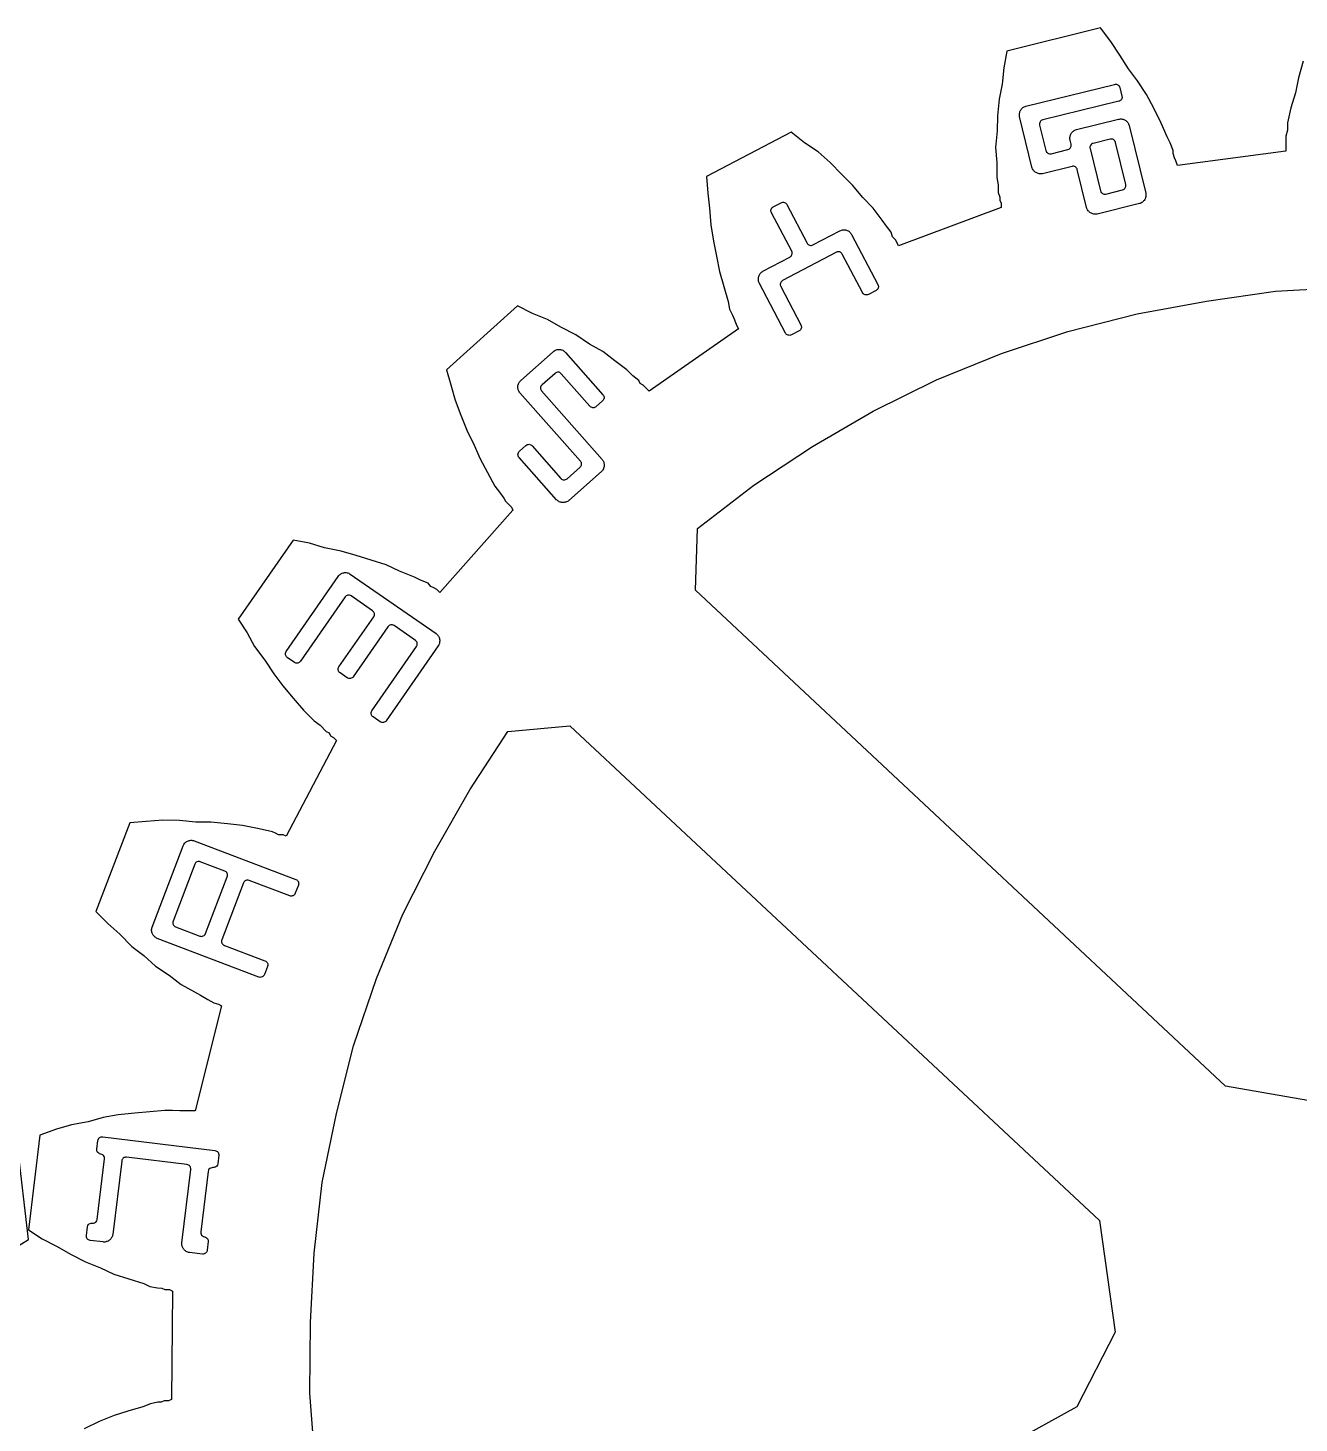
# Model space of a CAD drawing. Extents: x 6 to 255, y 30 to 363.
# Drawn here: x 171.83 to 211.12, y 152.26 to 195.38 of the extents above; entities that cross this region are included whole.
import ezdxf

# ---------------------------------------------------------------- set-up
doc = ezdxf.new("R2010")
doc.units = 0
doc.layers.add('Cut', color=7, linetype='CONTINUOUS')
doc.layers.add('Engrave', color=7, linetype='CONTINUOUS')

msp = doc.modelspace()

# ---------------------------------------------------------------- linework, layer by layer
at = {"layer": 'Cut', "color": 7}
for p, q in [((204.975213, 195.377701), (202.087267, 194.658091)), ((205.29708, 194.956667), (204.975213, 195.377701)), ((205.572471, 194.536022), (205.29708, 194.956667)), ((202.087267, 194.658091), (201.989949, 194.147592)), ((205.847861, 194.115376), (205.572471, 194.536022)), ((201.989949, 194.147592), (201.939275, 193.636704)), ((206.12364, 193.741211), (205.847861, 194.115376)), ((211.242076, 194.349231), (211.098353, 193.83912)), ((201.939275, 193.636704), (201.842345, 193.172683)), ((206.39903, 193.320566), (206.12364, 193.741211)), ((211.098353, 193.83912), (211.001423, 193.3751)), ((201.842345, 193.172683), (201.79167, 192.661794)), ((206.628039, 192.900308), (206.39903, 193.320566)), ((211.001423, 193.3751), (210.858088, 192.911468)), ((206.85666, 192.433569), (206.628039, 192.900308)), ((210.858088, 192.911468), (210.761158, 192.44745)), ((201.79167, 192.661794), (201.787789, 192.196997)), ((207.039026, 192.013701), (206.85666, 192.433569)), ((210.761158, 192.44745), (210.759218, 192.215042)), ((195.419169, 192.157225), (192.804667, 190.78457)), ((195.834769, 191.828374), (195.419169, 192.157225)), ((201.787789, 192.196997), (201.737114, 191.686108)), ((207.130522, 191.826994), (207.039026, 192.013701)), ((210.710096, 191.89007), (210.709319, 191.797116)), ((210.71126, 192.0295), (210.710096, 191.89007)), ((210.759218, 192.215042), (210.71126, 192.0295)), ((196.250758, 191.546002), (195.834769, 191.828374)), ((196.619878, 191.217539), (196.250758, 191.546002)), ((201.737114, 191.686108), (201.779638, 191.220925)), ((207.22163, 191.59381), (207.130522, 191.826994)), ((207.220854, 191.500857), (207.22163, 191.59381)), ((207.266095, 191.361039), (207.220854, 191.500857)), ((210.707379, 191.564733), (207.356965, 191.127881)), ((210.708155, 191.657686), (210.707379, 191.564733)), ((210.709319, 191.797116), (210.708155, 191.657686)), ((196.98861, 190.842597), (196.619878, 191.217539)), ((201.779638, 191.220925), (201.775757, 190.756128)), ((207.311724, 191.267698), (207.266095, 191.361039)), ((207.356965, 191.127881), (207.311724, 191.267698)), ((192.804667, 190.78457), (192.846874, 190.272906)), ((197.311254, 190.514522), (196.98861, 190.842597)), ((201.775757, 190.756128), (201.820222, 190.523333)), ((192.846874, 190.272906), (192.889469, 189.807723)), ((197.633509, 190.139968), (197.311254, 190.514522)), ((201.820222, 190.523333), (201.818281, 190.290926)), ((201.818281, 190.290926), (201.863522, 190.151109)), ((201.863522, 190.151109), (201.862746, 190.058156)), ((192.889469, 189.807723), (192.931676, 189.296058)), ((197.956152, 189.811893), (197.633509, 190.139968)), ((198.231931, 189.437728), (197.956152, 189.811893)), ((201.90721, 189.825385), (198.736505, 188.643308)), ((201.862746, 190.058156), (201.908375, 189.964815)), ((201.908375, 189.964815), (201.90721, 189.825385)), ((192.931676, 189.296058), (193.02036, 188.784006)), ((198.369832, 189.250633), (198.231931, 189.437728)), ((198.507733, 189.063538), (198.369832, 189.250633)), ((198.552974, 188.92372), (198.507733, 189.063538)), ((198.645247, 188.82999), (198.552974, 188.92372)), ((193.02036, 188.784006), (193.109432, 188.318434)), ((198.690876, 188.736649), (198.645247, 188.82999)), ((198.736505, 188.643308), (198.690876, 188.736649)), ((193.109432, 188.318434), (193.198504, 187.852861)), ((193.198504, 187.852861), (193.334053, 187.386901)), ((193.334053, 187.386901), (193.469602, 186.92094)), ((208.25169, 186.936942), (210.392475, 187.244446)), ((210.392475, 187.244446), (212.57818, 187.365644)), ((186.961302, 186.789349), (184.760069, 184.808966)), ((187.424157, 186.553069), (186.961302, 186.789349)), ((193.469602, 186.92094), (193.514138, 186.688144)), ((206.110128, 186.53648), (208.25169, 186.936942)), ((187.887401, 186.36327), (187.424157, 186.553069)), ((188.303777, 186.127378), (187.887401, 186.36327)), ((193.514138, 186.688144), (193.605538, 186.501438)), ((193.605538, 186.501438), (193.651239, 186.408096)), ((193.651239, 186.408096), (193.696551, 186.268278)), ((193.696551, 186.268278), (193.742252, 186.174937)), ((203.967402, 185.996578), (206.110128, 186.53648)), ((188.766633, 185.891099), (188.303777, 186.127378)), ((189.18262, 185.608728), (188.766633, 185.891099)), ((193.787952, 186.081596), (191.029353, 184.15235)), ((193.742252, 186.174937), (193.787952, 186.081596)), ((201.916465, 185.316461), (203.967402, 185.996578)), ((189.598973, 185.37284), (189.18262, 185.608728)), ((189.968481, 185.090856), (189.598973, 185.37284)), ((190.337989, 184.808874), (189.968481, 185.090856)), ((199.910863, 184.496516), (201.916465, 185.316461)), ((184.760069, 184.808966), (184.895618, 184.343004)), ((190.522367, 184.621391), (190.337989, 184.808874)), ((190.707133, 184.480409), (190.522367, 184.621391)), ((184.895618, 184.343004), (185.031167, 183.877043)), ((190.752433, 184.387062), (190.707133, 184.480409)), ((190.844999, 184.339809), (190.752433, 184.387062)), ((190.937176, 184.246079), (190.844999, 184.339809)), ((191.029353, 184.15235), (190.937176, 184.246079)), ((197.950574, 183.536746), (199.910863, 184.496516)), ((185.031167, 183.877043), (185.213216, 183.410693)), ((185.213216, 183.410693), (185.395265, 182.944343)), ((196.082074, 182.43676), (197.950574, 183.536746)), ((185.395265, 182.944343), (185.623791, 182.477605)), ((185.623791, 182.477605), (185.806228, 182.057736)), ((194.25928, 181.243428), (196.082074, 182.43676)), ((185.806228, 182.057736), (186.035142, 181.637479)), ((186.035142, 181.637479), (186.264056, 181.217222)), ((186.264056, 181.217222), (186.401933, 181.030128)), ((192.528278, 179.90988), (194.25928, 181.243428)), ((186.401933, 181.030128), (186.53981, 180.843033)), ((186.53981, 180.843033), (186.585511, 180.749692)), ((186.585511, 180.749692), (186.677688, 180.655962)), ((186.815565, 180.468891), (184.563196, 177.931142)), ((186.677688, 180.655962), (186.769865, 180.562233)), ((186.769865, 180.562233), (186.815565, 180.468891)), ((192.465889, 178.004604), (192.528278, 179.90988)), ((180.021379, 179.549452), (178.327541, 177.100005)), ((180.531879, 179.452229), (180.021379, 179.549452)), ((180.99551, 179.308918), (180.531879, 179.452229)), ((181.50601, 179.211696), (180.99551, 179.308918)), ((181.969643, 179.068384), (181.50601, 179.211696)), ((182.433276, 178.925073), (181.969643, 179.068384)), ((182.896908, 178.781753), (182.433276, 178.925073)), ((183.313672, 178.592341), (182.896908, 178.781753)), ((183.776927, 178.402507), (183.313672, 178.592341)), ((183.962081, 178.308001), (183.776927, 178.402507)), ((184.193712, 178.213107), (183.962081, 178.308001)), ((184.285889, 178.119377), (184.193712, 178.213107)), ((184.378454, 178.072124), (184.285889, 178.119377)), ((184.471019, 178.024872), (184.378454, 178.072124)), ((184.563196, 177.931142), (184.471019, 178.024872)), ((208.839238, 162.667983), (192.465889, 178.004604)), ((178.327541, 177.100005), (178.602927, 176.67936)), ((178.602927, 176.67936), (178.831841, 176.259103)), ((178.831841, 176.259103), (179.153706, 175.83807)), ((179.153706, 175.83807), (179.429092, 175.417426)), ((179.429092, 175.417426), (179.704866, 175.04326)), ((179.704866, 175.04326), (180.027119, 174.668706)), ((180.027119, 174.668706), (180.349372, 174.294152)), ((180.349372, 174.294152), (180.672013, 173.966077)), ((180.672013, 173.966077), (180.856779, 173.825095)), ((180.856779, 173.825095), (181.041156, 173.637612)), ((186.665534, 173.637188), (188.57275, 173.807205)), ((188.57275, 173.807205), (188.57276, 173.807173)), ((188.57276, 173.807173), (204.946497, 158.51703)), ((181.364164, 173.356035), (179.805497, 170.394148)), ((181.041156, 173.637612), (181.133722, 173.590359)), ((181.133722, 173.590359), (181.179422, 173.497017)), ((181.179422, 173.497017), (181.271987, 173.449764)), ((181.271987, 173.449764), (181.364164, 173.356035)), ((185.488407, 171.834188), (186.665534, 173.637188)), ((184.403462, 169.937453), (185.488407, 171.834188)), ((174.974721, 170.805993), (173.92927, 168.072234)), ((175.486385, 170.848129), (174.974721, 170.805993)), ((175.998049, 170.890265), (175.486385, 170.848129)), ((176.509325, 170.885996), (175.998049, 170.890265)), ((177.020214, 170.835321), (176.509325, 170.885996)), ((177.485012, 170.83144), (177.020214, 170.835321)), ((177.9959, 170.780765), (177.485012, 170.83144)), ((178.46031, 170.730479), (177.9959, 170.780765)), ((178.924331, 170.633549), (178.46031, 170.730479)), ((179.15635, 170.585203), (178.924331, 170.633549)), ((179.38837, 170.536857), (179.15635, 170.585203)), ((179.480936, 170.489675), (179.38837, 170.536857)), ((179.573501, 170.442494), (179.480936, 170.489675)), ((179.712931, 170.44133), (179.573501, 170.442494)), ((179.805497, 170.394148), (179.712931, 170.44133)), ((183.411089, 167.993465), (184.403462, 169.937453)), ((173.92927, 168.072234), (174.298001, 167.697292)), ((182.604246, 166.001449), (183.411089, 167.993465)), ((174.298001, 167.697292), (174.667122, 167.368826)), ((174.667122, 167.368826), (175.035854, 166.993884)), ((175.035854, 166.993884), (175.405362, 166.711896)), ((175.405362, 166.711896), (175.774482, 166.38343)), ((175.774482, 166.38343), (176.190469, 166.101054)), ((176.190469, 166.101054), (176.559977, 165.819065)), ((176.559977, 165.819065), (176.976352, 165.583069)), ((176.976352, 165.583069), (177.161505, 165.488468)), ((181.889586, 163.915679), (182.604246, 166.001449)), ((177.809488, 165.15796), (176.992166, 161.910983)), ((177.161505, 165.488468), (177.392748, 165.347074)), ((177.392748, 165.347074), (177.485314, 165.299892)), ((177.485314, 165.299892), (177.577879, 165.252711)), ((177.577879, 165.252711), (177.716922, 165.205141)), ((177.716922, 165.205141), (177.809488, 165.15796)), ((181.360843, 161.828356), (181.889586, 163.915679)), ((211.392122, 162.228318), (208.839238, 162.667983)), ((174.154978, 161.702395), (173.689017, 161.566822)), ((174.620551, 161.791562), (174.154978, 161.702395)), ((175.132215, 161.833698), (174.620551, 161.791562)), ((175.5974, 161.876222), (175.132215, 161.833698)), ((176.062585, 161.918746), (175.5974, 161.876222)), ((176.294992, 161.916805), (176.062585, 161.918746)), ((176.527399, 161.914864), (176.294992, 161.916805)), ((176.620353, 161.914088), (176.527399, 161.914864)), ((176.759782, 161.912924), (176.620353, 161.914088)), ((176.852736, 161.912148), (176.759782, 161.912924)), ((176.992166, 161.910983), (176.852736, 161.912148)), ((180.924673, 159.69378), (181.360843, 161.828356)), ((172.711004, 161.342471), (172.198176, 161.160881)), ((173.176964, 161.478043), (172.711004, 161.342471)), ((173.689017, 161.566822), (173.176964, 161.478043)), ((171.846419, 157.932128), (171.502334, 160.863851)), ((172.198176, 161.160881), (171.848347, 158.235622)), ((180.674024, 157.511176), (180.924673, 159.69378)), ((204.946497, 158.51703), (205.429052, 155.073268)), ((171.409434, 157.66696), (171.846419, 157.932128)), ((171.848347, 158.235622), (172.264335, 157.953245)), ((172.264335, 157.953245), (172.72719, 157.716861)), ((172.72719, 157.716861), (173.143565, 157.480866)), ((173.143565, 157.480866), (173.60642, 157.244482)), ((180.563217, 155.373883), (180.674024, 157.511176)), ((173.60642, 157.244482), (174.069664, 157.054742)), ((174.069664, 157.054742), (174.486428, 156.86539)), ((174.486428, 156.86539), (174.950061, 156.722055)), ((174.950061, 156.722055), (175.413692, 156.57872)), ((175.413692, 156.57872), (175.598845, 156.484119)), ((175.598845, 156.484119), (175.830865, 156.435773)), ((175.830865, 156.435773), (175.970295, 156.434609)), ((175.970295, 156.434609), (176.062861, 156.387427)), ((176.062861, 156.387427), (176.202291, 156.386263)), ((176.202291, 156.386263), (176.294856, 156.339081)), ((176.294856, 156.339081), (176.266911, 152.992548)), ((180.544975, 153.189338), (180.563217, 155.373883)), ((205.429052, 155.073268), (204.247653, 152.758991)), ((180.712664, 151.00324), (180.544975, 153.189338)), ((175.381868, 152.767658), (174.915908, 152.632086)), ((175.615052, 152.858766), (175.381868, 152.767658)), ((175.847846, 152.903231), (175.615052, 152.858766)), ((175.9408, 152.902455), (175.847846, 152.903231)), ((176.03414, 152.948084), (175.9408, 152.902455)), ((176.17357, 152.946919), (176.03414, 152.948084)), ((176.266911, 152.992548), (176.17357, 152.946919)), ((204.247653, 152.758991), (184.588135, 141.953201)), ((174.030077, 152.314079), (173.56334, 152.085562)), ((174.496428, 152.496125), (174.030077, 152.314079)), ((174.915908, 152.632086), (174.496428, 152.496125))]:
    msp.add_line(p, q, dxfattribs=at)
at = {"layer": 'Engrave', "color": 5}
for p, q in [((202.674958, 192.960282), (205.41539, 193.6319)), ((205.41539, 193.6319), (205.415509, 193.632014)), ((205.577987, 193.533509), (205.64195, 193.272514)), ((205.543449, 193.110036), (203.194504, 192.534361)), ((202.861769, 191.069366), (202.477986, 192.635326)), ((203.095994, 192.371883), (203.287889, 191.588901)), ((204.235846, 192.236249), (205.540813, 192.55607)), ((205.865764, 192.359048), (206.377473, 190.271099)), ((204.070857, 191.780801), (204.038872, 191.911296)), ((205.277301, 191.938125), (204.755316, 191.810196)), ((203.450367, 191.490394), (203.972355, 191.61832)), ((204.656809, 191.647718), (204.976629, 190.342751)), ((205.7596, 190.534653), (205.439782, 191.839621)), ((204.100205, 191.096266), (203.186728, 190.872394)), ((204.550523, 189.823289), (204.262685, 190.997761)), ((205.139107, 190.244244), (205.661095, 190.372173)), ((194.866267, 189.846887), (195.104215, 189.971744)), ((195.104215, 189.971744), (195.104202, 189.971718)), ((195.285603, 189.91519), (195.90989, 188.725446)), ((206.180449, 189.94614), (204.875481, 189.626323)), ((195.433997, 188.475734), (194.80971, 189.665481)), ((196.091294, 188.668899), (196.924115, 189.105901)), ((197.286917, 188.992831), (198.098489, 187.446161)), ((196.816905, 188.44272), (195.151263, 187.568722)), ((194.544629, 187.857332), (195.37745, 188.294334)), ((197.622593, 187.196448), (196.998306, 188.386194)), ((195.2431, 185.947855), (194.431525, 187.494522)), ((195.094709, 187.387315), (195.718996, 186.197569)), ((198.041947, 187.264758), (197.803994, 187.139901)), ((195.662452, 186.016168), (195.424501, 185.891308)), ((187.059046, 184.481997), (188.065619, 185.37196)), ((188.065619, 185.37196), (188.065658, 185.372)), ((188.444968, 185.348677), (189.601919, 184.04013)), ((188.119721, 184.702403), (187.717088, 184.346417)), ((189.199337, 183.684167), (188.309374, 184.690743)), ((187.705351, 184.156737), (189.574275, 182.04293)), ((188.904639, 181.988884), (187.035715, 184.102691)), ((189.590306, 183.850495), (189.388993, 183.672502)), ((187.019808, 182.295174), (187.221124, 182.473167)), ((187.410777, 182.461507), (188.300743, 181.454931)), ((188.165097, 180.796971), (187.008142, 182.10552)), ((188.490399, 181.443263), (188.893026, 181.799249)), ((189.550976, 181.663626), (188.544401, 180.773663)), ((179.811071, 176.108927), (181.4186, 178.427741)), ((181.4186, 178.427741), (181.418592, 178.42782)), ((181.792512, 178.495543), (184.442586, 176.658366)), ((181.630616, 177.790301), (180.252732, 175.802748)), ((182.480103, 177.364867), (181.817586, 177.82416)), ((181.442275, 175.632021), (182.513962, 177.177897)), ((182.955607, 176.871755), (181.883936, 175.325837)), ((183.805094, 176.446321), (183.142577, 176.905614)), ((180.065767, 175.768861), (179.844927, 175.921959)), ((182.461069, 174.271795), (183.838953, 176.259353)), ((184.510264, 176.284428), (182.902733, 173.965614)), ((181.696971, 175.291952), (181.476131, 175.44505)), ((182.715767, 173.931729), (182.494928, 174.084827)), ((175.668559, 167.585007), (176.623617, 170.096713)), ((176.970316, 170.252333), (180.109849, 169.058181)), ((176.982516, 169.528843), (176.31392, 167.770766)), ((177.909352, 169.320129), (177.155863, 169.606728)), ((177.318558, 167.388647), (177.987285, 169.146782)), ((179.918902, 168.555848), (178.663089, 169.033511)), ((178.489742, 168.955625), (177.82101, 167.197501)), ((180.187782, 168.884831), (180.092249, 168.63367)), ((176.391723, 167.597419), (177.145211, 167.310822)), ((178.963708, 166.044158), (175.824173, 167.23831)), ((177.89884, 167.024154), (179.154653, 166.546494)), ((179.232586, 166.373144), (179.137056, 166.12198)), ((173.959051, 160.723078), (173.991521, 160.989828)), ((173.991521, 160.989828), (173.991537, 160.989834)), ((174.141145, 161.106978), (177.608878, 160.684877)), ((173.966065, 158.556619), (174.19335, 160.423861)), ((176.743701, 160.248757), (174.876462, 160.476042)), ((177.726009, 160.535269), (177.693539, 160.268519)), ((174.726851, 160.358895), (174.450864, 158.091532)), ((176.584845, 157.831783), (176.860835, 160.099148)), ((177.394324, 160.034211), (177.167039, 158.16697)), ((173.634378, 158.055567), (173.666848, 158.322318)), ((174.151639, 157.857254), (173.751517, 157.905959)), ((177.401331, 157.867753), (177.368861, 157.601005)), ((177.219252, 157.483864), (176.819128, 157.532568))]:
    msp.add_line(p, q, dxfattribs=at)
for points in [[(205.415509, 193.632014), (205.453572, 193.641345), (205.487835, 193.636776), (205.518297, 193.618308)], [(205.518297, 193.618308), (205.548761, 193.599837), (205.568658, 193.571571), (205.577987, 193.533509)], [(205.626208, 193.169226), (205.606378, 193.138427), (205.578792, 193.118697), (205.543449, 193.110036)], [(205.64195, 193.272514), (205.651281, 193.234451), (205.646034, 193.200022), (205.626208, 193.169226)], [(202.477986, 192.635326), (202.469325, 192.670669), (202.46862, 192.705805), (202.475869, 192.740733)], [(202.475869, 192.740733), (202.481796, 192.775334), (202.493997, 192.807865), (202.512472, 192.838327)], [(202.512472, 192.838327), (202.529917, 192.8671), (202.55244, 192.892794), (202.580041, 192.915408)], [(202.580041, 192.915408), (202.607976, 192.936662), (202.639615, 192.951619), (202.674958, 192.960282)], [(203.110203, 192.472631), (203.092065, 192.440809), (203.087328, 192.407226), (203.095994, 192.371883)], [(203.194504, 192.534361), (203.156441, 192.52503), (203.128341, 192.504453), (203.110203, 192.472631)], [(205.540813, 192.55607), (205.577514, 192.565066), (205.613844, 192.566768), (205.6498, 192.561176)], [(205.6498, 192.561176), (205.684397, 192.555232), (205.716081, 192.543544), (205.744852, 192.526111)], [(205.744852, 192.526111), (205.773625, 192.508666), (205.798639, 192.485976), (205.819896, 192.458042)], [(205.819896, 192.458042), (205.84148, 192.428749), (205.85677, 192.395751), (205.865764, 192.359048)], [(204.038872, 191.911296), (204.030211, 191.946639), (204.029505, 191.981776), (204.036755, 192.016706)], [(204.036755, 192.016706), (204.042699, 192.051303), (204.054901, 192.083833), (204.07336, 192.114295)], [(204.07336, 192.114295), (204.090805, 192.143068), (204.113328, 192.168761), (204.140929, 192.191376)], [(204.140929, 192.191376), (204.168864, 192.212629), (204.200503, 192.227587), (204.235846, 192.236249)], [(205.380089, 191.924419), (205.349625, 191.942891), (205.315363, 191.947459), (205.277301, 191.938125)], [(205.439782, 191.839621), (205.430451, 191.877683), (205.410554, 191.90595), (205.380089, 191.924419)], [(203.287889, 191.588901), (203.29655, 191.55356), (203.316959, 191.52614), (203.349119, 191.50664)], [(203.349119, 191.50664), (203.381274, 191.487142), (203.415024, 191.481727), (203.450367, 191.490394)], [(203.972355, 191.61832), (204.007697, 191.626981), (204.035283, 191.646711), (204.055114, 191.67751)], [(204.055114, 191.67751), (204.074946, 191.70831), (204.080193, 191.74274), (204.070857, 191.780801)], [(204.671017, 191.748469), (204.652879, 191.716645), (204.648143, 191.683061), (204.656809, 191.647718)], [(204.755316, 191.810196), (204.717254, 191.800865), (204.689155, 191.780289), (204.671017, 191.748469)], [(202.908685, 190.974952), (202.886071, 191.002551), (202.870432, 191.034022), (202.861769, 191.069366)], [(204.202995, 191.08256), (204.172531, 191.101032), (204.138268, 191.1056), (204.100205, 191.096266)], [(204.262685, 190.997761), (204.253354, 191.035824), (204.233458, 191.064091), (204.202995, 191.08256)], [(202.985766, 190.907382), (202.955636, 190.924492), (202.929942, 190.947015), (202.908685, 190.974952)], [(203.081321, 190.870277), (203.046722, 190.876221), (203.014871, 190.88859), (202.985766, 190.907382)], [(203.186728, 190.872394), (203.151385, 190.863733), (203.116249, 190.863028), (203.081321, 190.870277)], [(204.976629, 190.342751), (204.98529, 190.307408), (205.005699, 190.279987), (205.037856, 190.260489)], [(205.037856, 190.260489), (205.070014, 190.24099), (205.103764, 190.235574), (205.139107, 190.244244)], [(205.661095, 190.372173), (205.696437, 190.380833), (205.724024, 190.400563), (205.743857, 190.431363)], [(205.743857, 190.431363), (205.763687, 190.46216), (205.768934, 190.49659), (205.7596, 190.534653)], [(206.381574, 190.166189), (206.37429, 190.131261), (206.361921, 190.09941), (206.344469, 190.070638)], [(206.377473, 190.271099), (206.386134, 190.235756), (206.387501, 190.200786), (206.381574, 190.166189)], [(194.80971, 189.665481), (194.792794, 189.6977), (194.78932, 189.731438), (194.799286, 189.766695)], [(194.799286, 189.766695), (194.809234, 189.801948), (194.831561, 189.828679), (194.866267, 189.846887)], [(195.104202, 189.971718), (195.138906, 189.989919), (195.173263, 189.993729), (195.20727, 189.983148)], [(195.20727, 189.983148), (195.241283, 189.972547), (195.267394, 189.949894), (195.285603, 189.91519)], [(204.597439, 189.728878), (204.574824, 189.756477), (204.559185, 189.787948), (204.550523, 189.823289)], [(204.67452, 189.661309), (204.644387, 189.678418), (204.618694, 189.700941), (204.597439, 189.728878)], [(206.274863, 189.993056), (206.247263, 189.970442), (206.215792, 189.954803), (206.180449, 189.94614)], [(206.344469, 190.070638), (206.325998, 190.040173), (206.302796, 190.014313), (206.274863, 189.993056)], [(204.770071, 189.624206), (204.735473, 189.630133), (204.703622, 189.6425), (204.67452, 189.661309)], [(204.875481, 189.626323), (204.840138, 189.617662), (204.805002, 189.616956), (204.770071, 189.624206)], [(196.924115, 189.105901), (196.957577, 189.123451), (196.99243, 189.133841), (197.028673, 189.137071)], [(197.028673, 189.137071), (197.063681, 189.139629), (197.097246, 189.135907), (197.12937, 189.125906)], [(197.12937, 189.125906), (197.161493, 189.115887), (197.19123, 189.09988), (197.218583, 189.077884)], [(197.218583, 189.077884), (197.246581, 189.054643), (197.269359, 189.026292), (197.286917, 188.992831)], [(195.443549, 188.37169), (195.455384, 188.406352), (195.4522, 188.441034), (195.433997, 188.475734)], [(195.90989, 188.725446), (195.926806, 188.693225), (195.95321, 188.671518), (195.989104, 188.660326)], [(195.989104, 188.660326), (196.025009, 188.649143), (196.059073, 188.652001), (196.091294, 188.668899)], [(196.919974, 188.45415), (196.885961, 188.464751), (196.851605, 188.460941), (196.816905, 188.44272)], [(196.998306, 188.386194), (196.980105, 188.420897), (196.953994, 188.443549), (196.919974, 188.45415)], [(195.37745, 188.294334), (195.409673, 188.311249), (195.431706, 188.337035), (195.443549, 188.37169)], [(194.404183, 187.596344), (194.401626, 187.631354), (194.405647, 187.665864), (194.416248, 187.699876)], [(194.431525, 187.494522), (194.41461, 187.526743), (194.405496, 187.560684), (194.404183, 187.596344)], [(194.416248, 187.699876), (194.426267, 187.731998), (194.44195, 187.762354), (194.463296, 187.790945)], [(194.463296, 187.790945), (194.485297, 187.818294), (194.512408, 187.840423), (194.544629, 187.857332)], [(195.151263, 187.568722), (195.116559, 187.550518), (195.094232, 187.523787), (195.084284, 187.488529)], [(195.084284, 187.488529), (195.074336, 187.453276), (195.077811, 187.419538), (195.094709, 187.387315)], [(197.70181, 187.131328), (197.665906, 187.142511), (197.6395, 187.164218), (197.622593, 187.196448)], [(197.803994, 187.139901), (197.771773, 187.122985), (197.737712, 187.120128), (197.70181, 187.131328)], [(198.10804, 187.342117), (198.096205, 187.307453), (198.074174, 187.281666), (198.041947, 187.264758)], [(198.098489, 187.446161), (198.11669, 187.411459), (198.119874, 187.376777), (198.10804, 187.342117)], [(195.322314, 185.882736), (195.286412, 185.893919), (195.260007, 185.915625), (195.2431, 185.947855)], [(195.424501, 185.891308), (195.39228, 185.874393), (195.358218, 185.871535), (195.322314, 185.882736)], [(195.728547, 186.093521), (195.716711, 186.058859), (195.69468, 186.033075), (195.662452, 186.016168)], [(195.718996, 186.197569), (195.737197, 186.162866), (195.740381, 186.128184), (195.728547, 186.093521)], [(188.065658, 185.372), (188.093965, 185.397037), (188.125339, 185.41543), (188.159778, 185.427182)], [(188.159778, 185.427182), (188.193176, 185.437994), (188.226661, 185.442386), (188.260233, 185.440358)], [(188.260233, 185.440358), (188.293815, 185.438294), (188.326511, 185.429836), (188.358319, 185.414984)], [(188.358319, 185.414984), (188.391053, 185.399092), (188.419936, 185.376989), (188.444968, 185.348677)], [(188.217098, 184.738061), (188.18154, 184.740248), (188.14908, 184.728362), (188.119721, 184.702403)], [(188.309374, 184.690743), (188.283422, 184.720103), (188.252663, 184.735876), (188.217098, 184.738061)], [(186.984878, 184.195051), (186.974047, 184.228436), (186.969726, 184.262909), (186.971913, 184.298469)], [(186.971913, 184.298469), (186.973977, 184.332053), (186.981967, 184.365275), (186.995884, 184.398132)], [(187.035715, 184.102691), (187.011613, 184.129951), (186.994667, 184.160738), (186.984878, 184.195051)], [(186.995884, 184.398132), (187.010736, 184.429939), (187.03179, 184.457894), (187.059046, 184.481997)], [(187.671164, 184.252572), (187.66993, 184.21596), (187.681325, 184.184016), (187.705351, 184.156737)], [(187.717088, 184.346417), (187.68773, 184.320466), (187.672422, 184.289185), (187.671164, 184.252572)], [(189.291796, 183.639815), (189.254257, 183.642126), (189.223437, 183.65691), (189.199337, 183.684167)], [(189.63605, 183.941379), (189.632822, 183.904893), (189.617574, 183.874599), (189.590306, 183.850495)], [(189.601919, 184.04013), (189.627869, 184.01077), (189.639246, 183.977853), (189.63605, 183.941379)], [(189.388993, 183.672502), (189.361732, 183.648395), (189.329333, 183.637499), (189.291796, 183.639815)], [(187.221124, 182.473167), (187.250484, 182.499119), (187.282943, 182.511004), (187.318501, 182.508822)], [(187.318501, 182.508822), (187.35406, 182.506635), (187.384818, 182.490863), (187.410777, 182.461507)], [(187.008142, 182.10552), (186.984041, 182.132779), (186.97262, 182.164715), (186.973882, 182.201326)], [(186.973882, 182.201326), (186.975116, 182.237934), (186.990425, 182.269216), (187.019808, 182.295174)], [(188.938773, 181.890131), (188.942001, 181.926617), (188.930623, 181.959535), (188.904639, 181.988884)], [(189.574275, 182.04293), (189.598381, 182.01567), (189.615852, 181.985347), (189.626689, 181.951961)], [(188.893026, 181.799249), (188.920287, 181.823355), (188.935536, 181.853648), (188.938773, 181.890131)], [(189.612746, 181.749066), (189.598829, 181.71621), (189.578239, 181.68773), (189.550976, 181.663626)], [(189.638278, 181.850115), (189.636091, 181.814557), (189.62758, 181.780874), (189.612746, 181.749066)], [(189.626689, 181.951961), (189.636479, 181.917647), (189.640342, 181.883698), (189.638278, 181.850115)], [(188.300743, 181.454931), (188.324848, 181.427672), (188.355667, 181.412887), (188.393199, 181.410576)], [(188.393199, 181.410576), (188.430731, 181.408283), (188.463131, 181.419179), (188.490399, 181.443263)], [(188.250533, 180.735204), (188.217677, 180.749121), (188.189198, 180.76971), (188.165097, 180.796971)], [(188.350194, 180.711232), (188.315563, 180.712291), (188.282343, 180.720281), (188.250533, 180.735204)], [(188.45204, 180.722821), (188.418641, 180.712026), (188.384692, 180.708163), (188.350194, 180.711232)], [(188.544401, 180.773663), (188.51714, 180.749556), (188.486353, 180.732609), (188.45204, 180.722821)], [(181.496845, 178.503851), (181.526687, 178.522329), (181.558156, 178.534584), (181.591254, 178.540614)], [(181.591254, 178.540614), (181.624364, 178.546612), (181.658133, 178.546171), (181.69256, 178.539292)], [(181.69256, 178.539292), (181.72814, 178.531654), (181.761457, 178.517071), (181.792512, 178.495543)], [(181.418592, 178.42782), (181.44012, 178.458877), (181.466205, 178.48422), (181.496845, 178.503851)], [(181.716693, 177.848131), (181.681639, 177.841781), (181.652947, 177.822504), (181.630616, 177.790301)], [(181.817586, 177.82416), (181.785381, 177.846485), (181.75175, 177.854476), (181.716693, 177.848131)], [(182.536742, 177.277065), (182.531186, 177.313272), (182.512306, 177.34254), (182.480103, 177.364867)], [(182.513962, 177.177897), (182.534693, 177.207801), (182.542286, 177.240858), (182.536742, 177.277065)], [(183.041684, 176.929585), (183.00663, 176.923235), (182.977938, 176.903958), (182.955607, 176.871755)], [(183.142577, 176.905614), (183.110372, 176.927941), (183.076741, 176.935932), (183.041684, 176.929585)], [(183.861733, 176.358519), (183.856177, 176.394728), (183.837297, 176.423995), (183.805094, 176.446321)], [(183.838953, 176.259353), (183.859684, 176.289258), (183.867277, 176.322313), (183.861733, 176.358519)], [(184.442586, 176.658366), (184.472491, 176.637633), (184.496684, 176.612346), (184.515164, 176.582505)], [(184.549893, 176.382125), (184.544214, 176.346898), (184.531004, 176.314333), (184.510264, 176.284428)], [(184.515164, 176.582505), (184.532849, 176.551513), (184.54469, 176.519462), (184.550687, 176.486352)], [(184.550687, 176.486352), (184.557037, 176.451297), (184.556773, 176.416554), (184.549893, 176.382125)], [(179.78882, 176.006837), (179.781323, 176.04269), (179.78874, 176.07672), (179.811071, 176.108927)], [(179.844927, 175.921959), (179.815022, 175.942688), (179.79632, 175.970981), (179.78882, 176.006837)], [(180.166131, 175.747826), (180.129125, 175.741123), (180.09567, 175.748135), (180.065767, 175.768861)], [(180.252732, 175.802748), (180.232001, 175.772842), (180.203134, 175.754534), (180.166131, 175.747826)], [(181.420023, 175.529931), (181.412527, 175.565786), (181.419944, 175.599816), (181.442275, 175.632021)], [(181.476131, 175.44505), (181.446226, 175.465783), (181.427523, 175.494077), (181.420023, 175.529931)], [(181.797335, 175.270917), (181.760329, 175.264215), (181.726874, 175.271226), (181.696971, 175.291952)], [(181.883936, 175.325837), (181.863203, 175.295932), (181.834336, 175.277625), (181.797335, 175.270917)], [(182.438817, 174.169706), (182.431321, 174.205562), (182.438738, 174.239592), (182.461069, 174.271795)], [(182.494928, 174.084827), (182.465023, 174.10556), (182.446319, 174.133853), (182.438817, 174.169706)], [(182.816132, 173.910695), (182.779125, 173.903992), (182.745671, 173.911003), (182.715767, 173.931729)], [(182.902733, 173.965614), (182.882002, 173.935709), (182.853135, 173.917403), (182.816132, 173.910695)], [(176.623617, 170.096713), (176.637058, 170.132033), (176.656287, 170.162902), (176.681304, 170.189322)], [(176.681304, 170.189322), (176.705829, 170.214433), (176.733441, 170.233875), (176.76414, 170.247649)], [(176.76414, 170.247649), (176.794839, 170.261425), (176.827718, 170.269134), (176.862779, 170.270774)], [(176.862779, 170.270774), (176.899149, 170.271832), (176.934995, 170.265685), (176.970316, 170.252333)], [(177.052168, 169.60567), (177.019665, 169.591082), (176.996448, 169.565473), (176.982516, 169.528843)], [(177.155863, 169.606728), (177.119236, 169.620663), (177.084671, 169.62031), (177.052168, 169.60567)], [(177.985433, 169.248517), (177.971339, 169.282327), (177.945979, 169.306198), (177.909352, 169.320129)], [(177.987285, 169.146782), (178.000214, 169.180795), (177.999597, 169.214706), (177.985433, 169.248517)], [(178.559393, 169.032453), (178.52689, 169.017865), (178.503673, 168.992256), (178.489742, 168.955625)], [(178.663089, 169.033511), (178.626462, 169.047446), (178.591897, 169.047093), (178.559393, 169.032453)], [(180.109849, 169.058181), (180.146478, 169.044246), (180.171838, 169.020374), (180.18593, 168.986566)], [(180.092249, 168.63367), (180.07932, 168.599659), (180.055697, 168.574953), (180.02138, 168.559552)], [(180.18593, 168.986566), (180.200023, 168.952756), (180.200641, 168.918844), (180.187782, 168.884831)], [(180.02138, 168.559552), (179.987074, 168.544153), (179.952915, 168.542919), (179.918902, 168.555848)], [(176.31392, 167.770766), (176.299985, 167.734137), (176.300964, 167.699323), (176.316856, 167.666324)], [(175.651599, 167.481396), (175.650011, 167.516459), (175.655664, 167.550996), (175.668559, 167.585007)], [(175.676681, 167.382011), (175.662905, 167.412708), (175.654544, 167.445836), (175.651599, 167.481396)], [(175.736236, 167.296468), (175.711124, 167.320993), (175.691272, 167.349508), (175.676681, 167.382011)], [(175.824173, 167.23831), (175.790162, 167.251257), (175.76085, 167.270643), (175.736236, 167.296468)], [(176.316856, 167.666324), (176.332749, 167.633324), (176.357705, 167.610355), (176.391723, 167.597419)], [(177.145211, 167.310822), (177.179223, 167.297893), (177.213382, 167.299127), (177.24769, 167.314526)], [(177.24769, 167.314526), (177.281997, 167.329925), (177.30562, 167.354632), (177.318558, 167.388647)], [(177.82101, 167.197501), (177.807075, 167.160872), (177.808063, 167.126058), (177.823973, 167.093059)], [(177.823973, 167.093059), (177.839866, 167.060057), (177.864822, 167.037089), (177.89884, 167.024154)], [(179.154653, 166.546494), (179.19128, 166.532559), (179.21664, 166.508687), (179.230734, 166.474879)], [(179.230734, 166.474879), (179.244827, 166.441067), (179.245445, 166.407155), (179.232586, 166.373144)], [(179.066187, 166.047863), (179.031879, 166.032464), (178.99772, 166.031229), (178.963708, 166.044158)], [(179.137056, 166.12198), (179.124109, 166.087969), (179.100486, 166.063263), (179.066187, 166.047863)], [(173.991537, 160.989834), (173.996264, 161.028733), (174.012658, 161.059164), (174.040718, 161.081128)], [(174.040718, 161.081128), (174.068765, 161.103101), (174.102241, 161.111717), (174.141145, 161.106978)], [(173.968682, 160.645775), (173.958205, 160.663966), (173.954994, 160.689733), (173.959051, 160.723078)], [(174.014132, 160.602174), (173.995694, 160.612881), (173.980544, 160.627414), (173.968682, 160.645775)], [(174.076198, 160.573469), (174.053086, 160.580507), (174.032397, 160.590075), (174.014132, 160.602174)], [(174.138518, 160.54685), (174.120082, 160.557556), (174.099309, 160.56643), (174.076198, 160.573469)], [(174.181629, 160.501421), (174.171152, 160.519613), (174.156781, 160.534756), (174.138518, 160.54685)], [(174.19335, 160.423861), (174.197407, 160.457204), (174.1935, 160.483057), (174.181629, 160.501421)], [(174.776032, 160.450192), (174.747977, 160.428237), (174.731583, 160.397805), (174.726851, 160.358895)], [(174.876462, 160.476042), (174.837561, 160.480769), (174.804085, 160.472152), (174.776032, 160.450192)], [(177.608878, 160.684877), (177.647779, 160.68015), (177.678126, 160.663063), (177.699921, 160.633614)], [(177.699921, 160.633614), (177.721715, 160.604173), (177.730411, 160.571392), (177.726009, 160.535269)], [(176.834747, 160.197491), (176.81295, 160.226932), (176.782602, 160.244021), (176.743701, 160.248757)], [(176.860835, 160.099148), (176.865227, 160.135271), (176.856531, 160.168052), (176.834747, 160.197491)], [(177.422466, 160.109036), (177.407772, 160.09249), (177.398392, 160.067549), (177.394324, 160.034211)], [(177.477298, 160.14255), (177.456683, 160.135142), (177.438406, 160.123971), (177.422466, 160.109036)], [(177.544436, 160.155541), (177.520138, 160.15286), (177.497759, 160.14853), (177.477298, 160.14255)], [(177.611574, 160.168533), (177.590959, 160.161124), (177.56858, 160.156794), (177.544436, 160.155541)], [(177.664075, 160.2002), (177.649541, 160.185049), (177.63204, 160.174493), (177.611574, 160.168533)], [(177.693539, 160.268519), (177.689641, 160.236564), (177.67982, 160.213791), (177.664075, 160.2002)], [(173.666848, 158.322318), (173.670905, 158.35566), (173.680201, 158.379907), (173.694735, 158.395057)], [(173.694735, 158.395057), (173.710663, 158.41005), (173.72894, 158.421222), (173.749567, 158.428572)], [(173.749567, 158.428572), (173.770011, 158.434604), (173.792307, 158.438238), (173.816457, 158.439472)], [(173.816457, 158.439472), (173.840581, 158.440707), (173.862961, 158.445038), (173.883595, 158.452464)], [(173.883595, 158.452464), (173.904036, 158.458496), (173.921536, 158.469052), (173.936093, 158.484132)], [(173.936093, 158.484132), (173.952021, 158.499107), (173.962012, 158.52327), (173.966065, 158.556619)], [(173.662305, 157.954883), (173.638951, 157.983105), (173.629642, 158.016667), (173.634378, 158.055567)], [(173.751517, 157.905959), (173.715395, 157.910351), (173.685657, 157.926659), (173.662305, 157.954883)], [(174.256546, 157.867758), (174.222713, 157.856416), (174.187744, 157.852915), (174.151639, 157.857254)], [(174.347012, 157.915952), (174.320351, 157.893815), (174.290196, 157.877751), (174.256546, 157.867758)], [(174.41551, 157.99221), (174.397727, 157.961945), (174.374894, 157.936526), (174.347012, 157.915952)], [(174.450864, 158.091532), (174.446472, 158.055409), (174.434687, 158.022302), (174.41551, 157.99221)], [(176.593259, 157.727132), (176.583258, 157.760777), (176.580453, 157.79566), (176.584845, 157.831783)], [(177.167039, 158.16697), (177.163318, 158.136406), (177.166696, 158.112027), (177.177173, 158.093834)], [(177.177173, 158.093834), (177.189044, 158.07547), (177.204109, 158.060243), (177.222369, 158.048151)], [(177.222369, 158.048151), (177.240636, 158.036051), (177.26124, 158.025789), (177.284181, 158.017364)], [(177.284181, 158.017364), (177.307122, 158.008933), (177.327727, 157.99867), (177.345996, 157.986575)], [(177.345996, 157.986575), (177.364263, 157.974492), (177.378633, 157.959349), (177.389107, 157.941146)], [(177.389107, 157.941146), (177.40096, 157.922782), (177.405035, 157.898318), (177.401331, 157.867753)], [(176.641463, 157.636674), (176.620722, 157.663166), (176.604653, 157.693318), (176.593259, 157.727132)], [(176.719804, 157.567922), (176.689541, 157.585704), (176.663427, 157.608621), (176.641463, 157.636674)], [(176.819128, 157.532568), (176.783007, 157.53696), (176.749899, 157.548745), (176.719804, 157.567922)], [(177.317849, 157.512047), (177.288241, 157.488861), (177.255375, 157.479466), (177.219252, 157.483864)], [(177.368861, 157.601005), (177.364469, 157.564883), (177.347465, 157.53523), (177.317849, 157.512047)]]:
    msp.add_open_spline(points, degree=3, dxfattribs=at)

doc.saveas('drawing.dxf')
